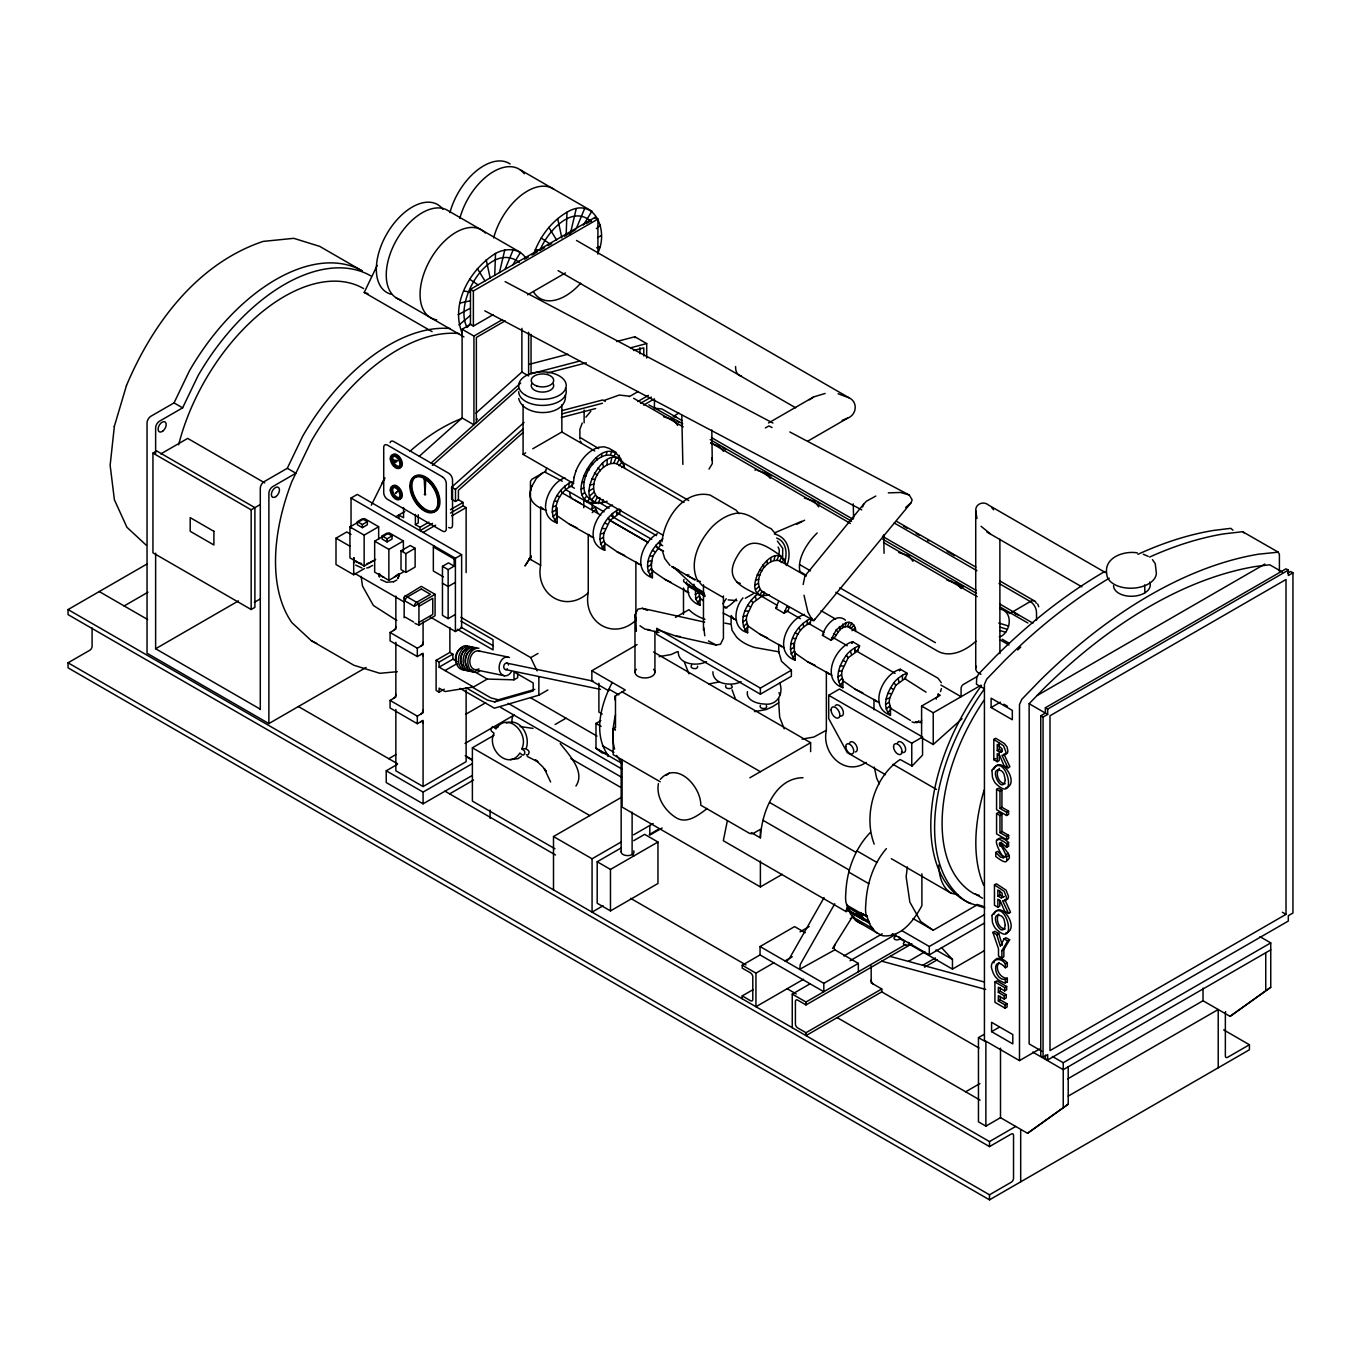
<?xml version="1.0" encoding="UTF-8"?>
<svg xmlns="http://www.w3.org/2000/svg" width="1361" height="1361" viewBox="0 0 1361 1361"><rect width="100%" height="100%" fill="white"/><g stroke="black" fill="none" stroke-linecap="round" stroke-linejoin="round"><path stroke-width="1.5" d="M677.693 425.466L673.576 419.868L663.487 416.704M818.659 506.853L814.524 501.256L804.453 498.075M912.959 561.293L908.842 555.696L898.77 552.532M673.508 416.381L678.816 413.012M494.741 275.279L495.523 253.452C505.254 247.974 519.358 247.651 525.822 258.182M566.142 235.555L566.976 212.197C595.216 195.44 608.843 231.608 597.734 253.163M803.16 584.532L804.929 576.026L863.708 504.148L866.396 501.239L875.803 496.05M711.82 430.008L712.296 463.625L709.013 469.103M751.306 832.609L760.391 837.849C761.565 813.504 774.307 777.948 803.007 777.726M114.375 426.231L110.139 465.275L114.392 499.793L126.93 527.285L146.342 545.285M530.688 490.147C527.132 500.61 537.323 507.789 546.084 510.256M557.142 507.721L557.142 522.981C545.046 510.188 557.976 487.833 571.909 481.777M554.471 520.514L557.568 516.67C552.294 504.948 561.089 490.079 572.437 485.69M573.321 483.784L574.087 477.15M596.407 503.179C557.5 503.978 602.634 425.823 621.399 459.899M591.474 503.672L592.715 500.491C569.374 490.64 597.02 442.767 617.213 458.062L619.357 455.391M583.784 500.031L583.784 507.755M607.125 501.239C563.165 514.679 611.106 426.708 624.869 468.507M662.756 535.026L597.445 497.309C586.438 485.707 601.273 460.001 616.822 463.744L683.971 502.498M604.794 550.269C592.733 537.459 605.628 515.121 619.578 509.065M603.416 537.544L603.91 533.121L600.456 534.039M652.395 570.429L652.395 577.745C641.065 566.278 651.8 546.714 662.858 538.854M651.034 565.036L652.855 556.173L660.885 544.417L659.949 540.963M649.758 575.295L652.753 571.552L651.477 568.745L651.528 560.613L648.074 561.549M688.683 584.992C685.74 594.111 691.507 602.362 700.013 605.237L700.013 597.921M700.047 605.271L695.692 599.078L695.505 590.827M698.652 592.545L695.131 594.383M747.665 632.763C736.284 621.314 747.036 601.715 758.094 593.838M746.27 620.038L746.781 615.597L743.327 616.533M769.458 594.859C732.745 603.042 775.141 529.616 786.42 565.513M789.805 431.964L909.301 495.047L912.159 499.878L911.07 502.736L813.827 620.65L761.973 591.406C751.918 580.807 765.477 557.347 779.666 560.749L806.205 576.077L804.929 576.026M778.917 554.982L779.343 549.98L778.135 547.037M782.609 559.048L782.728 548.364L777.386 541.066M784.77 562.076C787.424 553.434 786.437 541.525 776.621 538.02M787.083 565.019C791.643 552.77 788.58 537.442 774.341 533.954M795.249 652.906L795.249 660.221C783.017 646.917 796.695 623.848 811.513 618.421L811.258 619.697M793.905 647.53C794.484 637.271 800.659 626.604 810.595 622.947M792.629 657.771L795.624 654.046L794.348 651.221L794.399 643.107L790.945 644.025M842.884 680.415L842.884 687.713C833.153 679.105 839.873 663.828 846.389 655.219C848.464 651.085 865.086 640.044 856.886 651M841.523 675.022L842.017 670.599L838.563 671.517M890.502 707.907L890.502 715.205C880.771 706.597 887.508 691.32 894.024 682.712C896.082 678.578 912.704 667.536 904.521 678.493L926.058 692.154M889.141 702.514L889.635 698.091L886.181 699.01M413.744 622.079L405.085 617.077L404.132 617.639L404.234 596.85L421.229 586.336L435.078 594.332L435.078 615.75L418.933 625.073L414.986 623.406M907.379 866.855L906.137 876.722L909.846 902.105L920.699 921.465L933.238 930.226L977.249 904.81M999.28 636.863L1001.509 636.148C1011.002 630.364 1013.23 611.463 999.689 608.928M658.401 783.613C655.951 797.019 664.627 810.339 675.583 817.4C686.625 824.817 698.584 814.95 707.244 808.502M634.975 672.215L634.975 615.036L637.901 609.116L642.375 608.333L704.641 622.113M704.794 635.774L703.807 627.727M462.196 333.292C450.083 303.724 470.123 269.172 495.523 253.452M678.271 651.766C677.897 664.627 697.478 666.516 706.461 661.684M712.909 671.756C712.518 684.634 732.116 686.505 741.099 681.691M747.393 691.66C745.845 700.456 757.379 703.79 764.236 704.028C776.553 705.883 784.021 694.518 779.785 683.001M799.843 571.161C797.291 558.929 806.546 543.243 817.161 532.968M531.3 559.898L530.348 558.197L531.3 555.986L524.989 565.972L531.147 556.547M662.041 541.678C664.253 518.66 683.971 489.058 710.119 495.081L736.216 510.273L738.989 513.675M975.735 668.064L975.735 510.698C975.344 503.655 983.697 500.78 988.63 505.118L1105.71 572.726M727.318 820.955L723.32 840.724L846.117 911.615L849.06 909.914L850.37 913.741L855.61 920.563L862.432 924.187M846.117 911.615L847.052 906.97L860.867 914.949L861.224 913.129L867.365 916.668M521.807 748.822C529.582 733.29 507.534 710.986 495.948 728.935L493.771 727.233A2.178 1.684 88.6 0 0 491.746 727.523A4.525 3.488 88.6 0 0 491.236 728.492A2.178 1.684 88.6 0 0 491.814 731.486L493.992 733.188C486.217 748.72 508.265 771.024 519.851 753.058L522.029 754.777A2.178 1.684 88.6 0 0 524.325 754.045A4.525 3.488 88.6 0 0 524.734 752.99A2.178 1.684 88.6 0 0 523.985 750.523L521.807 748.822L526.061 748.72L528.221 750.421A2.178 1.684 88.6 0 1 528.987 752.888A4.525 3.488 88.6 0 1 528.578 753.943A2.178 1.684 88.6 0 1 526.265 754.674M526.061 748.72C530.875 736.692 520.753 717.434 506.36 723.133M606.325 454.693L606.955 451.563M602.498 503.213L603.212 499.64M610.681 463.182L611.769 457.84M774.069 560.239L774.902 556.139M845.487 620.191C835.994 611.94 824.63 626.434 822.452 635.349L830.856 640.197C837.287 637.68 837.576 628.204 845.215 626.758L846.066 622.623C851.629 620.752 856.154 626.247 855.644 631.521M852.786 641.797L851.867 643.141L852.786 641.797L859.795 645.863M858.876 647.207L859.148 645.914M900.404 669.306L899.485 670.65L900.404 669.306L907.43 673.355M906.511 674.699L906.766 673.423M398.195 577.166L397.871 578.527L398.637 576.86A2.178 1.769 -12.8 0 0 399.266 575.55M499.453 272.557L504.761 249.982M570.174 234.415L576.213 208.726M993.938 769.169C1000.726 753.331 1020.631 784.293 1005.745 787.798M993.938 914.337C1000.726 898.498 1020.631 929.461 1005.745 932.965M1004.945 856.835L1001.203 855.201L997.715 851.305L995.759 852.445L995.759 856.477C1014.506 871.278 1005.201 851.442 999.518 843.327L1001.475 842.187C1001.22 848.005 1015.187 856.29 1006.562 860.747M993.938 962.89L994.432 961.104M126.42 385.707L126.471 385.537C152.534 323.646 197.243 263.541 263.115 241.407L293.755 238.328L319.716 246.375L362.298 270.975A172.83 99.778 -60 0 0 189.468 370.753L174.038 402.89L150.901 416.245A5.461 3.147 -60 0 0 147.039 422.931L147.039 653.229L268.883 723.576L366.058 667.468M531.845 486.268L536.319 478.443L542.716 472.743M575.958 470.872C580.126 460.784 587.476 451.069 598.142 447.446M940.519 691.643L941.421 688.632M114.273 426.554L126.471 385.537M530.586 490.47L531.896 486.081M574.002 477.49L576.009 470.685M592.835 502.787L591.763 509.014L595.029 507.126L597.87 513.386M603.859 533.342L610.068 520.293L620.106 512.961M746.73 615.818L752.939 602.77L762.977 595.455M784.106 613.216L786.828 606.7L789.142 608.044L787.594 611.293L784.106 613.216L775.685 608.35L778.407 601.851M830.856 640.197L836.266 629.786L846.066 622.623M841.966 670.803L848.175 657.754L858.213 650.439M889.601 698.312L895.81 685.264L905.848 677.931M615.478 714.933C613.028 726.059 611.463 737.968 614.611 749.111M533.852 253.792C539.756 236.763 551.341 221.384 566.976 212.197M371.332 505.169L384.908 477.813M997.783 840.06C999.859 835.144 1006.255 840.281 1008.569 842.51L1008.569 846.27L1006.613 847.41L1002.479 843.667L999.518 843.327M862.619 507.024L863.708 504.148M610.647 454.268L611.889 451.086M598.159 503.638L600.286 498.194L597.445 497.309L594.451 502.498M613.981 462.859L616.108 457.415M762.943 596.39L764.559 592.205L761.973 591.406L759.676 595.386C739.601 586.523 724.052 578.476 737.016 556.547C749.52 534.363 764.253 543.805 781.98 556.768L779.666 560.749L781.656 562.586L784.48 559.082M777.08 559.949L778.713 555.747M845.215 626.758L847.546 626.536L849.179 622.317M582.27 423.05L579.871 429.31L579.871 438.957M505.033 269.342L513.25 249.641M576.145 228.903L584.703 208.386M612.195 682.439C601.052 703.994 592.801 733.596 607.925 755.083L607.925 756.529M155.63 453.366L155.63 427.881A5.461 3.147 -60 0 1 159.475 421.212L182.612 407.858L198.06 375.704A172.83 99.778 -60 0 1 370.873 275.926M432.083 331.642L364.204 292.462L377.201 265.378M260.291 709.574L260.291 488.31A5.461 3.147 -60 0 1 264.153 481.641L287.29 468.286L302.72 436.132A172.83 99.778 -60 0 1 450.253 328.545M545.404 470.906L546.748 468.099M618.779 513.539L620.769 509.729M809.268 623.508L812.177 618.353M1003.857 949.502L1003.857 956.817L1001.9 957.94L1001.9 950.641L1003.857 949.502L1009.624 939.805L1006 937.729L1004.044 938.852L1000.386 946.337L996.796 934.667L992.901 932.421L994.857 931.281L998.753 933.544L1002.359 945.215M686.676 581.947L686.42 582.44A2.178 1.769 -47.2 0 0 686.999 584.635L704.879 594.944M835.144 944.313L833.97 947.664L834.837 949.825L858.349 963.401L858.349 971.788M824.068 897.597L789.55 958.28L787.27 960.696L784.974 960.917L792.255 956.732M834.752 903.772L800.251 964.456L799.775 969.287L834.837 949.825M381.897 483.376L384.636 478.851M587.254 502.362L588.99 499.351M614.372 455.408L616.108 452.379L609.116 448.347L604.25 446.799L598.721 447.259M616.822 463.744L619.816 458.555M851.867 623.151L849.553 627.149L851.084 628.578L853.908 625.056M1001.9 950.641L1007.667 940.944L1009.624 939.805M512.893 264.8L520.446 252.431L448.569 210.938A50.765 29.313 -60 0 0 395.388 242.071A50.765 29.313 -60 0 0 400.968 299.93M583.41 225.092L591.899 211.176L520.038 169.683M660.323 779.394C676.876 760.119 701.102 786.607 700.796 805.219L749.145 833.136A3.266 1.888 0 0 0 753.773 833.136L760.391 829.325L760.391 837.849M832.524 948.498L853.007 915.766M725.855 685.536C723.797 690.061 735.689 689.142 731.248 685.281M760.323 705.44C758.383 709.387 768.812 709.659 766.311 705.61M813.827 620.65L814.797 619.17M573.151 482.236L571.059 486.285L574.427 488.225M722.827 603.74L726.264 598.687M742.97 597.87C734.038 608.129 731.742 628.255 747.631 632.729L747.631 625.414M398.943 573.559L394.163 577.166M584.005 499.368L586.149 496.697M591.593 499.844L595.267 495.302M619 465.751L622.675 461.209M602.123 547.803L605.135 544.06L603.91 541.032L600.456 544.094M697.376 602.787L700.388 599.044L698.703 592.324M575.924 786.029C585.689 771.925 568.813 754.538 560.222 743.599M757.175 593.056L759.982 589.551M744.994 630.279L748.006 626.553L746.321 619.816M840.247 685.281L843.242 681.538L841.574 674.801L837.985 676.876M887.865 712.773L890.877 709.03L889.192 702.31L885.62 704.369M998.719 914.065C995.299 919.083 998.651 928.814 1005.235 928.917M585.876 417.181L590.793 411.277M470.464 323.544L467.163 327.423C452.805 302.023 489.467 239.774 519.221 262.299L519.221 261.159M870.377 832.439C854.691 848.618 846.627 871.006 845.81 893.309A40.762 23.528 -60 0 0 845.93 902.394L850.064 912.312L846.644 909.012M886.368 848.635C872.979 864.065 866.651 884.65 865.766 904.827A40.762 23.528 -60 0 0 865.885 913.912L870.325 925.259L875.565 932.081L882.387 935.705C901.067 938.035 914.065 920.206 921.89 905.66L921.89 873.83M885.535 774.715L847.257 752.616L828.696 718.574L828.696 695.267L839.482 689.04L922.554 736.999L922.554 755.1L912.074 766.022L900.131 759.523C874.136 776.893 863.18 815.273 874.204 844.126M1002.104 897.631L1002.189 893.19L997.851 889.958L997.851 896.116L1001.135 897.784L1004.061 896.508L1001.135 897.784M911.07 502.736L905.626 507.5M736.318 599.01C733.97 602.055 726.145 609.218 724.375 607.193M1041.76 1051.202L1029.137 1043.904L1029.137 703.705L1043.445 688.921A446.952 258.046 -60 0 1 1255.454 566.516L1269.762 564.781L1282.402 572.079M937.95 693.957L940.264 695.284L921.601 706.053L921.601 737.798L933.238 744.518L962.04 718.727M998.974 962.601C994.466 968.283 1000.131 978.406 1007.327 978.253L1007.327 981.876L1004.333 982.914L998.532 980.022L995.418 976.841A10.956 6.329 60 0 1 992.407 970.682C987.848 960.9 999.637 954.997 1005.354 963.911L1005.354 967.739L1007.327 966.616L1007.327 962.771C1004.367 959.981 998.957 955.915 995.248 959.709M608.809 690.844L591.865 681.061L591.865 670.718L625.294 690.01L614.968 696.169L614.968 699.945M975.973 641.15C966.072 650.456 949.876 658.588 936.861 650.677L835.807 592.324M419.375 456.173L462.111 417.98L462.111 329.243L470.464 324.428L473.373 326.096L493.226 314.629M475.942 413.115L521.892 372.046L521.892 328.375M476.367 419.732L477.286 418.916M431.199 462.995L520.685 383.019M432.39 465.428L518.507 388.463M450.491 513.046L463.046 505.799L463.046 502.43L458.419 499.759L455.493 501.443L451.631 499.215L451.631 487.187L524.036 422.488M455.493 501.443L455.493 489.416L523.168 428.936M523.151 432.441L458.419 490.3L458.419 499.759M552.787 516.806L556.241 513.743M581.964 494.86L584.362 492.733M589.806 495.88L593.889 492.274M621.739 467.572L624.461 465.156M592.205 512.621L595.369 509.831M648.074 571.586L651.528 568.524L652.855 571.45M695.692 599.078L699.146 596.016L700.473 598.942M755.593 589.585L758.74 586.795M743.327 626.57L746.781 623.508L748.091 626.434M790.945 654.063L794.399 651L795.709 653.926M852.054 630.704L855.201 627.897M838.563 681.555L842.017 678.493L843.344 681.419M886.181 709.064L889.635 706.002L890.962 708.911M458.98 324.99L470.464 315.395M596.39 228.665L600.49 225.228M699.452 591.337A21.47 17.387 -47.2 0 0 701.255 593.787L704.028 595.233M666.312 775.447L669.238 773.048M691.728 665.138C688.224 668.54 698.465 670.463 697.598 666.21M373.203 560.732L369.443 562.91A10.276 5.92 0 0 1 366.977 563.488M372.642 565.376L368.899 567.469M983.935 1034.445L978.457 1037.626L978.457 1121.838L985.874 1126.125L1000.505 1117.67L1027.538 1133.288L1068.215 1104.196L1068.215 1066.786M1068.215 1104.196L1027.538 1133.288M1067.687 1078.882L1203.022 1000.743L1230.072 1016.361L1270.749 987.269L1270.749 942.901L1259.963 936.674M1270.749 987.269L1230.072 1016.361M657.295 533.733C642.545 541.78 631.317 570.769 652.395 577.745M775.685 608.35L777.131 607.295M822.452 635.349L823.881 634.294M937.338 696.968L938.444 694.348M395.456 492.818L399.471 490.164M809.455 399.811L813.657 396.919L825.14 393.448M808.026 440.998L847.529 418.201C856.681 414.884 858.247 402.073 849.026 397.769L576.52 240.455M995.759 852.445L1000.556 857.209L1003.584 857.549C998.447 850.608 988.852 830.346 1006.613 843.633L1006.613 847.41M521.331 756.359L517.929 758.672L510.29 759.591M796.712 524.325L804.623 520.208M588.241 534.38L588.241 592.784C565.7 613.692 535.111 594.502 540.623 565.274L540.623 506.887M635.876 561.872L635.876 620.276C613.318 641.184 582.729 622.011 588.241 592.784M778.73 698.584L778.73 702.752L772.487 706.716L766.26 709.54L754.436 711.616M826.365 671.858L826.365 730.245L813.878 737.05L802.054 739.108M999.45 768.438C994.619 772.759 998.549 783.766 1005.235 783.749M1011.308 612.637L1030.294 601.528A8.727 5.036 -60 0 1 1036.282 603.297M152.942 453.111L156.685 450.95L254.898 507.653L254.898 607.346L251.156 609.507L152.942 552.804L152.942 453.111L251.156 509.814L259.747 504.846M160.785 453.928L187.682 438.395L264.749 482.9M470.464 324.428L470.464 289.298L595.029 217.386L597.921 219.07L597.921 254.184M524.631 259.185L528.238 257.093M531.845 255L537.272 251.887M540.878 249.795L544.485 247.719M548.092 245.626L551.698 243.551M564.339 236.253L575.159 229.992M585.996 223.748L591.406 220.618M470.464 289.298L473.373 290.982L597.921 219.07M527.541 294.827L565.444 272.949M462.111 329.243L473.934 336.065L502.481 319.58M505.186 320.822L476.367 337.477L476.367 422.642M1223.658 1029.869L1249.415 1044.738L1249.415 1049.773L989.498 1199.841L68.05 667.843L68.05 662.807L989.498 1194.805L1011.223 1182.25A3.266 1.888 -60 0 0 1013.537 1178.252L1013.537 1135.397A3.266 1.888 -60 0 0 1011.223 1134.053L989.498 1146.591L68.05 614.611L68.05 609.575L146.801 564.117M124.157 605.951L147.924 592.222M391.883 460.256L396.834 460.63L395.541 462.23L391.883 460.256L396.834 460.63M392.036 461.158L396.834 461.481M351.036 528.357L351.036 498.041L357.28 494.434L461.634 554.693L461.634 627.931L455.408 631.521L429.77 616.72M68.05 662.807L89.775 650.269A3.266 1.888 -60 0 0 92.089 646.254L92.089 627.88M634.958 337.749L634.958 336.745L616.618 341.526M399.879 490.828L398.178 490.93M395.83 493.482L396.749 492.053M424.258 479.463L425.006 479.038L425.023 494.792L425.755 479.463L424.258 479.463L425.023 494.792M357.416 521.671L362.383 518.813L367.334 521.671L367.334 524.802L362.383 527.66L357.416 524.802L357.416 521.671L362.383 524.546L367.334 521.671M375.653 559.422L364.153 566.057L349.947 557.857L349.947 526.928L364.476 518.541L378.664 526.741L378.664 539.109M364.476 568.524L353.69 574.75L335.997 564.526L335.997 538.19L346.766 531.964L351.036 534.431M155.63 553.178L155.63 648.738L238.447 600.916M424.258 494.366L425.755 494.366M349.947 526.928L364.153 535.128L378.664 526.741M395.847 516.704L404.812 511.515M254.388 602.311L259.798 599.18M382.118 535.945L387.085 533.07L392.053 535.945L392.053 539.058L387.085 541.933L382.118 539.058L382.118 535.945L387.085 538.803L392.053 535.945M573.644 483.58L523.083 454.387L525.669 452.873M532.763 448.79L561.855 431.998L594.74 450.984M403.383 571.943L388.855 580.33L374.666 572.13L374.666 541.185L389.178 532.814L403.383 540.997L403.383 551.324M629.292 396.646L638.156 391.526M415.377 514.373L415.377 524.597L418.286 522.913L418.286 514.764M415.377 524.597L420.005 527.268L428.97 522.097M450.491 509.677L463.046 502.43M637.782 401.546L648.414 395.405M432.56 523.407L420.005 530.654L420.005 527.268M640.572 403.298L651.324 397.089M374.666 541.185L388.855 549.385L403.383 540.997M423.084 532.423L435.639 525.176M451.784 515.87L466.125 507.585L466.125 572.573M643.651 405.085L654.42 398.875L654.42 409.457M401.019 550.831L410.273 545.489L415.122 548.279L415.122 567.061L405.867 572.42L401.019 569.613L401.019 550.831L405.867 553.638L415.122 548.279M545.965 471.144L531.981 479.225L530.45 481.369L530.348 558.197M443.448 576.843L433.342 571.025L433.342 546.986L434.584 546.271M396.868 580.007L393.601 581.742M433.342 546.986L454.166 558.997L461.634 554.693M455.408 614.44L448.143 618.643L442.461 615.359L442.461 566.329L448.484 562.859L454.166 566.142L454.166 558.997M581.283 489.16L583.75 487.731M442.461 566.329L448.143 569.613L455.408 565.427M552.209 512.11L555.781 510.052M589.194 490.879L593.43 488.446M455.408 582.338L448.143 586.523L442.461 583.24M414.986 605.934L435.078 594.332M418.933 606.325L432.764 598.33L432.764 614.423L418.933 622.402M395.847 709.438L395.847 770.802L423.084 786.539L423.084 720.377L417.317 723.712L390.08 707.975L390.08 700.422L417.317 716.141L423.084 712.824L423.084 653.246L417.317 656.563L390.08 640.844L390.08 632.474L395.847 629.156L395.847 596.033M768.523 422.965L813.657 396.919M765.392 427.949L768.846 425.942L772.044 427.524M599.878 539.398L603.433 537.34L603.859 541.236M390.08 632.474L417.317 648.21L423.084 644.893L423.084 621.909M444.264 689.193L439.11 692.188L436.115 690.452L436.115 660.357L449.879 652.412L452.873 654.131L452.873 659.2L439.11 667.162L439.11 662.075L452.873 654.131M390.08 700.422L395.847 697.087L395.847 642.273M445.013 670.565L457.058 663.624M647.496 566.891L651.051 564.849M439.11 692.188L439.11 688.122L445.013 691.541L473.492 687.016L487.255 679.071L513.982 679.82L517.673 677.693L517.673 673.729M460.903 617.299L530.756 657.618L537.986 653.45M388.753 758.706L396.068 754.487M465.564 714.355L485.69 702.735M465.904 687.696L487.255 700.03L494.604 701.936L498.279 699.809L534.856 689.381M472.114 775.532L423.084 803.824L386.235 782.558L386.235 770.802L397.123 764.525M460.086 688.394L494.366 708.196L538.854 695.182L547.922 689.942M675.481 617.418L688.955 609.643A45.713 26.386 0 0 0 704.964 619.34M465.02 743.429L514.237 715.018M591.865 670.718L637.101 644.604M554.948 848.771L472.386 801.102L472.386 747.784L494.145 735.212M755.049 585.179L758.315 583.308M423.084 786.539L466.125 761.684L466.125 689.993M386.235 770.802L423.084 792.085L472.097 763.776M555.101 724.494L566.057 718.166M742.749 621.875L746.304 619.833M449.64 793.871L473.526 780.074M605.713 753.586L601.783 752.769L595.982 748.176L595.982 723.44L600.813 720.649M660.221 781.792L613.165 754.64L613.165 728.628L615.478 727.301L615.478 695.675M790.367 649.384L793.922 647.326M791.387 670.207L791.387 676.281L760.374 694.178L656.717 634.328L656.717 628.255L760.374 688.105L791.387 670.207L781.52 661.31L778.747 651.8L754.436 647.445A45.713 26.386 0 0 1 736.573 637.135L732.065 630.313L731.112 624.308L724.869 623.1M553.502 889.856L553.502 836.539L621.314 797.393M553.502 836.539L592.069 858.791L620.939 842.136M633.563 834.837L653.161 823.524M633.716 840.673L644.672 834.344L657.958 842.017L657.958 883.493L610.477 910.9L597.19 903.228L597.19 861.751L620.939 848.056M649.214 834.599L658.265 829.376M662.161 827.981L649.809 835.11L649.809 825.464M749.826 777.794L810.629 742.698L810.629 751.629M597.19 861.751L610.477 869.424L657.958 842.017M977.47 676.315L963.401 684.447A3.266 1.888 -60 0 0 961.087 688.445L961.087 696.696L940.893 685.042M921.601 706.053L933.238 712.773L980.992 685.212M603.076 905.763L592.069 912.108L592.069 858.791M828.696 695.267L911.768 743.225L922.554 736.999M991.114 707.516L1012.329 719.748L1012.329 710.408L991.114 698.176L991.114 707.516L1000.369 702.174M1037.065 695.573L1264.845 564.066M1047.681 1059.964L1047.681 1054.622L1043.053 1057.293L1040.757 1055.966L1040.757 715.767L1045.367 713.096L1045.367 707.754L1286.009 568.813L1288.323 570.157L1288.323 575.499L1292.95 572.828L1292.95 913.027L1288.323 915.698L1288.323 921.04L1047.681 1059.964L1045.367 1058.637L1045.367 1055.064M997.239 761.684L993.819 759.727L993.819 739.397L995.776 738.257L1004.435 743.599L1007.004 746.883L1007.855 750.728A6.703 3.862 60 0 1 1005.592 754.198L1003.925 754.062L1009.913 766.753L1007.957 767.876L1004.01 765.597L999.774 755.644L997.239 753.671L997.239 761.684L999.195 760.561L999.195 752.531M1045.367 707.754L1047.681 709.081L1288.323 570.157M1287.557 573.27L1290.636 571.484L1292.95 572.828M1040.757 715.767L1043.053 717.094L1047.681 714.423L1047.681 709.081M622.096 759.472L622.096 807.09L760.391 886.93L782.303 874.289M997.239 750.591L999.195 749.452L1002.479 751.119L1000.505 752.242L997.239 750.591L997.239 744.433L1002.121 748.89L1002.104 751.425L1000.505 752.242M993.819 759.727L995.776 758.587M996.575 789.38L998.532 788.24L1001.934 790.214L1001.934 807.277L1008.603 811.122L1008.603 814.388L1006.647 815.511L996.575 809.693L996.575 789.38L999.978 791.336L1001.934 790.214M760.05 946.541L823.813 983.34L823.813 991.727L760.05 954.929L760.05 946.541L794.586 926.603L805.27 932.761M999.978 791.336L999.978 808.417L1001.934 807.277M996.575 813.572L998.532 812.432L1001.934 814.405L1001.934 831.469L1008.603 835.314L1008.603 838.58L1006.647 839.703L996.575 833.902L996.575 813.572L999.978 815.545L1001.934 814.405M999.978 808.417L1006.647 812.262L1008.603 811.122M742.221 998.804L742.221 995.895L750.489 1000.675A3.266 1.888 60 0 0 752.803 999.331L752.803 976.892A3.266 1.888 60 0 0 750.489 972.894L742.221 968.113L742.221 965.221L760.05 954.929M800.064 931.826L809.2 926.552M742.221 965.221L755.95 973.149L773.78 962.839M850.302 918.658L853.959 916.565M867.144 916.021L860.254 912.908L863.554 919.883L849.74 911.904M999.978 815.545L999.978 832.609L1001.934 831.469M848.141 910.458L861.938 918.42L862.874 917.892M999.978 832.609L1006.647 836.454L1008.603 835.314M999.297 844.177L1001.254 843.037M999.45 845.096L1001.407 843.956M999.91 846.117L1001.866 844.977M742.221 995.895L753.211 989.566M1006.613 843.633L1008.569 842.51M1006.357 854.419L1008.314 853.296M1002.989 857.957L1005.541 856.409M1007.106 856.426L1009.062 855.303M803.602 979.222L755.95 1006.732L755.95 973.149M843.837 955.983L882.251 933.816M792.255 1027.691L792.255 994.108L810.084 983.799M850.098 960.713L895.742 934.361M823.813 983.34L858.349 963.401M999.808 900.063L999.808 906.086L997.851 907.209L994.449 905.252L994.449 884.922L996.405 883.799L1006.102 890.162L1008.484 896.27A6.703 3.862 60 0 1 1006.221 899.723L1004.554 899.604M792.255 994.108L805.984 1002.019L905.814 944.381M979.035 1048.021L881.758 991.863L881.758 988.954L805.984 1032.71L797.716 1027.929A3.266 1.888 60 0 1 795.402 1023.931L795.402 1001.492A3.266 1.888 60 0 1 797.716 1000.148L805.984 1004.928L911.836 943.819M997.851 896.116L999.808 894.977L1003.091 896.644M901.714 930.567L929.291 946.49L984.496 914.626M908.519 961.291L924.851 951.866M892.731 933.799L929.291 954.895L984.496 923.03M997.851 907.209L997.851 899.196L1000.386 901.169L1004.639 911.138L1008.586 913.401L1010.542 912.278L1005.167 900.387M922.724 965.306L935.432 957.974M881.758 991.863L805.984 1035.619L805.984 1032.71M924.544 967.161L937.253 959.828M996.796 934.667L998.753 933.544M908.502 943.717L952.462 969.1L984.36 950.676M1005.354 963.911L1007.327 962.771M994.925 981.979L996.881 980.839L1006.664 986.504L1006.664 989.77L1004.707 990.893L998.328 987.218L998.328 992.39L1004.265 995.81L1006.221 994.687L1006.221 997.936L1004.265 999.076L998.328 995.657L998.328 1001.015L1005.098 1004.928L1007.072 1003.789L1007.072 1007.055L1005.098 1008.178L994.925 1002.291L994.925 981.979L1004.707 987.627L1006.664 986.504M1005.354 967.739C992.033 952.836 992.815 980.737 1005.354 979.376L1007.327 978.253M998.328 992.39L1000.284 991.267L1006.221 994.687M998.328 1001.015L1000.284 999.876L1007.072 1003.789M991.591 1031.655L1012.805 1043.904L1012.805 1034.564L991.591 1022.315L991.591 1031.655L999.314 1027.198M965.664 1091.777L979.92 1083.543M1109.249 578.204A460.579 265.922 -60 0 0 1005.15 660.051L986.742 679.071L984.428 684.328L984.428 1040.365L1019.491 1060.61L1039.6 1049.008M1286.009 914.354L1049.994 1050.624L1049.994 715.767L1286.009 579.497L1286.009 914.354L1282.402 912.278M1052.427 1056.493L1063.23 1062.72L1270.749 942.901M1270.749 949.859L1063.23 1069.678L1032.761 1052.087M68.05 609.575L989.498 1141.573L1015.68 1126.449M1068.249 1096.098L1218.214 1009.522L1218.214 1067.79M1249.415 1044.738L1227.673 1057.293A3.266 1.888 -60 0 1 1225.359 1055.949L1225.359 1013.094A3.266 1.888 -60 0 1 1225.666 1011.58M776.008 534.465L771.194 528.697C759.557 524.036 749.809 511.804 736.25 513.267C726.876 514.832 718.863 520.225 712.177 526.758C699.826 540.13 689.364 560.375 696.679 578.697M745.301 598.279L753.16 593.821M597.581 237.512L601.324 235.538M458.147 314.697L470.464 308.181M604.318 400.372L619.289 395.047L629.241 396.187M677.234 651.732L671.024 654.556L659.183 656.631M866.174 762.415C844.364 777.063 821.227 752.939 826.365 730.245M564.9 477.728C547.768 483.801 535.553 515.87 556.989 522.913M612.569 505.016C595.846 511.141 582.695 542.767 604.76 550.252L604.76 542.937M775.464 532.474L801.646 521.331M804.504 614.372C786.913 619.68 772.657 652.412 795.249 660.221M852.122 641.865C834.531 647.173 820.292 679.905 842.884 687.713M899.757 669.357C882.166 674.665 867.91 707.397 890.502 715.205M842.17 420.362L847.529 418.201M494.604 701.936L533.206 690.929L533.206 682.984L513.982 671.892L513.982 679.82M718.642 682.048L708.724 683.988M581.964 482.662L584.362 482.015M589.806 485.162L593.889 484.074M552.787 506.768L556.241 505.85M755.593 580.16L758.74 579.31M529.361 364.289L567.911 354.234M579.735 361.056L531.045 373.765L531.045 334.279M630.466 347.821L646.696 343.584L646.696 358.028M547.428 372.982L586.387 362.826M633.528 350.526L643.787 347.855L643.787 356.004M561.889 410.614L602.719 399.964L605.305 401.444M561.668 413.914L602.498 403.247M561.293 417.504L595.591 408.555M366.687 567.996L369.12 567.418M393.839 581.674L386.643 582.27L380.689 579.65M596.577 247.787L599.708 247.124M459.763 303.095L470.464 300.798M688.836 574.971L685.978 574.699L695.386 579.769M678.782 570.174L674.478 568.064L695.777 587.731M654.811 408.181L661.973 408.981L681.997 420.549M397.327 671.671L379.855 673.304L353.894 665.257L311.312 640.657L291.883 622.64A172.83 99.778 -60 0 1 291.883 481.539L311.312 441.1A172.83 99.778 -60 0 1 458.827 333.496M917.28 722.198L915.681 722.351A3.266 2.467 84.3 0 0 918.879 720.701M888.308 492.852L900.574 492.478L909.301 495.047M639.959 625.771L644.961 629.139L649.946 629.82M657.482 631.096L656.717 629.377L676.417 636.233L716.022 645.012L720.496 644.229L723.423 638.309L723.423 595.965M736.879 600.626L728.135 599.878M726.825 608.027L724.664 607.567M1137.337 552.889C1124.22 550.49 1103.686 557.449 1106.765 573.917A24.804 14.801 -1.7 0 0 1131.569 588.224A24.804 14.801 -1.7 0 0 1156.357 572.947L1155.234 563.658L1152.461 559.626M754.879 470.021L756.001 470.106M676.417 636.233L680.228 636.523M921.601 722.674L915.358 721.823M673.508 416.126L676.485 417.368A8.727 5.002 59.7 0 0 673.406 416.534M520.055 726.553L533.002 728.39M584.005 475.806L586.149 475.993M591.593 479.14L595.267 479.463M554.471 501.12L557.568 501.392M602.123 528.391L605.22 528.68M649.758 555.9L652.855 556.173M757.175 574.852L759.982 575.108M784.77 610.987L787.611 611.242M744.994 610.885L748.091 611.157M831.52 637.969L834.361 638.224M792.629 638.377L795.709 638.649M840.247 665.869L843.344 666.141M887.865 693.361L890.962 693.651M1006.289 981.774L1007.327 981.876M696.968 580.994L700.371 581.436M535.162 249.761L539.909 250.492C546.884 232.51 571.654 203.64 591.167 221.588M463.71 291.016L470.464 292.054M478.477 650.864L507.772 656.989M506.717 663.096L593.328 681.18M505.611 669.578L600.473 689.381M475.278 669.68L504.574 675.788M647.53 629.837L658.945 632.372M757.771 470.498L766.073 473.288L770.207 478.306M948.668 580.722L956.97 583.495L961.121 588.53M891.319 858.672L951.101 893.19L957.787 894.687M355.68 565.121L361.941 567.996M927.573 540.453L929.172 540.827M498.279 699.809L490.947 697.904L471.365 686.607M838.087 393.771L849.026 397.769M890.043 956.392L983.731 981.842M881.758 961.172L985.636 989.396M642.375 608.333L647.53 610.426M716.022 645.012L708.452 640.929M364.204 292.462L367.963 293.619M648.874 404.863L682.712 423.747M710.697 443.108L719.288 446.272L723.423 451.291M946.507 579.752L952.207 581.504M998.753 623.032L1008.62 626.06M999.723 627.013L1007.412 629.377M999.876 630.483L1005.728 632.287M737.016 582.304L740.282 583.308M847.546 626.536L937.95 678.186L941.302 682.678M912.006 721.908L914.728 722.759M979.24 895.334L973.881 893.667A153.521 88.635 -60 0 1 983.969 700.303M976.977 904.402L982.897 906.222M984.735 907.821L968.59 902.836A164.103 94.743 -60 0 1 984.105 689.364M527.251 756.444L537.952 761.854L535.434 759.88L542.903 766.975L546.084 771.296L544.383 768.778L550.61 781.963M557.142 515.751L569.476 524.274L593.702 537.748M604.76 543.243L617.094 551.783L641.32 565.24M652.395 570.735L664.712 579.276L688.955 592.75M723.167 613.011L736.573 620.242M747.631 625.737L759.965 634.26L784.191 647.734M795.249 653.229L807.583 661.752L831.809 675.226M842.884 680.721L855.201 689.244L879.444 702.718M1279.408 571.467L1279.408 554.522L1278.251 552.175L1242.627 531.709L1223.624 533.903A460.579 265.922 -60 0 0 1149.586 557.074M1278.251 552.175L1258.687 554.165A460.579 265.922 -60 0 0 1040.212 680.296L1021.805 699.316L1019.491 704.573L1019.491 1060.61M1143.257 554.216L1148.208 556.377M935.432 642.664L839.805 587.765M765.273 472.522L771.466 475.925M956.171 582.729L963.537 586.982M577.081 527.932L569.476 524.274M624.699 555.441L617.094 551.783M767.57 637.918L759.965 634.26M815.188 665.41L807.583 661.752M862.823 692.902L855.201 689.244M910.441 720.411L890.502 708.213M671.024 582.321L664.712 579.276M981.077 526.316L990.162 533.665M980.992 674.29L978.695 673.134A12.113 6.992 0 0 1 976.364 666.278M947.171 551.46L954.588 555.662M674.478 568.064L673.474 566.856M505.101 281.625L772.946 423.067M484.788 310.835L861.717 509.865M558.078 270.635L795.675 407.807M986.997 532.083L1081.893 586.863M634.872 336.762L646.696 343.584M896.746 521.433L975.82 567.078M999.723 580.875L1034.666 601.052M903.602 526.231L907.021 528.187M916.157 533.461L919.56 535.434M894.211 522.964L976.96 570.735M999.025 583.478L1030.294 601.528A8.727 5.002 59.7 0 1 1036.504 612.195L1036.555 620.123M711.429 437.544L853.024 519.29M882.438 536.268L976.211 590.419M1000.131 604.216L1032.897 623.134M710.255 439.637L851.612 521.263M882.83 539.279L976.449 593.328M1000.318 607.108L1027.861 623.015M633.631 398.263L683.239 426.912M710.799 442.818L850.421 523.441M883.493 542.529L977.198 596.628M1002.223 639.245L1009.13 643.243M999.774 639.67L1008.977 644.978M395.711 297.549L463.948 336.95M521.892 372.046L528.612 375.942L528.612 332.254M598.772 448.603L580.518 437.766M620.803 461.328L688.734 500.542M799.519 564.509L810.51 570.854M1029.137 703.705L1047.681 714.423M799.06 571.11L806.41 575.363M984.445 688.836L976.432 684.209L976.739 677.353L978.746 673.848L996.065 655.951A458.283 264.595 -60 0 1 1104.758 571.518M1003.908 704.215L1007.446 706.257M587.254 469.052L588.99 470.055M594.451 473.203L597.445 474.921M759.676 569.63L761.973 570.974M821.057 610.698L835.654 619.119M462.111 417.98L473.934 424.802L473.934 336.065M833.578 633.699L835.892 635.043M562.263 481.216L545.234 472.284M599.963 502.975L609.099 508.231M616.397 512.451L656.546 535.639M759.744 595.216L777.403 605.407M787.594 611.293L800.37 618.677M807.668 622.879L824.103 632.372M834.344 638.292L847.24 645.726M854.606 649.98L895.113 673.372M604.08 511.855L565.598 489.637L564.662 486.183M611.412 516.091L651.732 539.364M659.064 543.6L662.722 545.71M993.819 739.397L1003.516 745.76L1005.898 751.867A6.703 3.862 60 0 1 1003.635 755.321L1001.968 755.202L1007.957 767.876M574.291 499.759L581.028 503.655M608.809 519.698L647.155 541.831M656.274 547.105L663.573 551.324M600.779 515.173L562.399 493.005L560.613 490.47M609.932 520.446L648.312 542.614M657.448 547.888L662.943 551.052M604.794 522.845L607.329 524.291M652.429 550.337L654.947 551.8M747.665 605.322L750.2 606.785M795.283 632.814L797.818 634.277M842.918 660.306L845.436 661.769M890.536 687.798L893.071 689.261M557.142 495.557L559.66 497.02M722.368 596.986L701.936 585.196L697.121 579.412M695.471 587.442L703.824 592.375M704.266 593.668L684.345 582.168A2.178 1.769 -47.2 0 1 684.022 579.48M704.811 595.829L689.67 587.084A2.178 1.769 -47.2 0 1 689.346 584.396M451.631 487.187L455.493 489.416M463.046 505.799L466.125 507.585M892.969 764.304L936.453 789.414M528.987 558.571L540.623 565.274M653.535 651.987L810.629 742.698M351.036 498.041L455.408 558.282L455.408 631.521M174.038 402.89L182.612 407.858M287.29 468.286L295.864 473.237L272.744 486.592A5.461 3.147 -60 0 0 268.883 493.277L268.883 723.576M994.449 884.922L1004.146 891.302L1006.528 897.392A6.703 3.862 60 0 1 1004.265 900.846L1002.598 900.727L1008.586 913.401M975.429 894.16L982.54 898.26M622.096 691.864L760.391 771.704M608.996 689.159L618.813 694.842M970.92 903.551L964.779 900.625A164.103 94.743 -60 0 1 981.485 685.519M335.997 538.19L350.151 546.356M460.852 621.092L493.039 639.67L493.039 649.912L457.279 629.275M857.005 850.931L876.96 862.466M769.628 802.48L856.069 852.394M1004.044 938.852L1007.667 940.944M460.954 627.149L493.141 645.726M405.085 595.659L418.933 603.655L418.933 625.073M602.225 714.032L598.891 712.092L598.891 683.205M354.711 573.389L404.132 601.936M613.165 728.628L615.478 729.972A3.266 1.888 0 0 1 615.478 727.301M595.982 723.44L601.103 726.4M1001.9 957.94L998.498 955.966L998.498 948.753L992.901 932.421M762.943 820.258L849.366 870.155M848.89 872.197L868.845 883.714M396.817 620.514L373.373 605.475L362.519 586.098L361.09 576.349M530.824 697.887L596.969 736.08M913.027 918.556L933.238 930.226M452.873 659.2L457.296 661.769M471.246 669.816L487.255 679.071M602.464 745.675L613.93 752.293M595.982 748.176L607.925 755.083M597.037 749.009L622.096 763.487L616.635 755.474M436.115 660.357L439.11 662.075M935.977 949.944L952.462 959.454L952.462 969.1M508.163 703.348L622.181 769.186M439.11 667.162L473.492 687.016M846.44 904.929L866.396 916.446M500.797 707.516L621.824 777.386M892.033 934.207L895.691 936.317M899.349 938.427L904.844 941.608M855.967 913.912L869.016 921.448M848.549 910.203L862.364 918.182M849.791 912.04L869.696 923.421M852.922 917.059L872.877 928.593M857.005 921.295L876.96 932.829M570.991 758.655L620.531 787.253M978.457 1037.626L985.874 1041.897L985.874 1126.125M472.386 747.784L589.806 815.579M881.758 988.954L871.176 982.846L871.176 965.902M465.19 755.61L472.216 759.659M467.01 757.209L472.318 760.272M634.226 855.712L632.116 854.504L632.116 812.143M99.251 591.559L147.634 619.51M298.399 706.546L397.565 763.793M444.996 791.183L555.492 854.98M630.585 898.328L745.947 964.932M787.134 988.715L796.219 993.955M837.168 1017.603L980.073 1100.113M155.63 648.738L260.291 709.183M694.739 579.871L671.619 566.397L677.302 569.8M379.651 577.03L379.396 576.894A2.178 1.769 -12.8 0 1 378.766 575.686M541.185 237.988L550.133 244.061M469.715 279.243L478.068 284.908M700.013 598.228L703.28 600.796M1018.743 615.444L1012.992 611.65A8.727 5.002 59.7 0 1 1016.089 614.372M1007.531 611.872L1009.862 613.556M817.604 502.209L819.917 503.893M722.351 447.208L725.838 449.742M676.638 420.821L678.969 422.505M876.756 701.681L874.936 700.047M829.24 674.256L827.114 672.3M781.622 646.764L779.496 644.808M734.004 619.272L731.129 615.461M686.386 591.78L684.447 590.079M638.751 564.288L636.812 562.586M591.133 536.795L589.007 534.822M543.515 509.286L541.372 507.33M355.425 560.732L357.058 561.957A10.276 5.92 0 0 0 361.652 563.488M701.272 593.787L704.845 596.594M670.003 565.461L664.712 558.537L662.484 551.069M1243.188 531.93L1244.022 532.866M951.101 893.19C941.795 887.219 938.92 875.429 938.835 864.984M861.938 918.42L863.606 920.019L861.003 912.465M812.551 620.599L807.839 611.889L804.028 595.25M941.472 947.545L952.462 959.454M991.727 507.636L993.615 509.797M1007.667 845.164L1008.569 846.27M379.107 573.559L381.76 576.23A10.276 5.92 0 0 0 383.887 577.166M894.024 682.712L895.81 685.264M836.266 629.786L837.9 632.116M846.389 655.219L848.175 657.754M762.943 564.866L764.559 567.18M798.771 627.727L800.557 630.262M751.153 600.235L752.939 602.77M655.9 545.234L657.686 547.785M598.159 467.759L600.286 470.77M591.474 462.859L592.715 464.611M608.282 517.741L610.068 520.293M694.756 586.863L693.94 584.226M580.313 441.066L581.436 442.886M548.84 227.338L556.581 239.978M477.388 268.593L484.941 280.944M1037.609 603.91L1038.749 606.751M879.444 783.8L876.756 778.492L874.238 767.06M784.191 728.798L779.683 717.298L778.73 702.752M735.672 699.537L732.065 689.806M688.955 673.814L684.447 662.314M530.756 657.618L537.051 670.888M683.511 587.969L684.243 589.806M636.319 620.599L634.975 615.036M1232.998 530.212L1230.769 528.34L1213.451 530.45A458.283 264.595 -60 0 0 1137.949 554.318M779.002 692.596L779.785 695.046M404.574 599.912L404.132 597.768M711.667 457.857L712.501 460.681M898.073 678.441L898.992 681.895M850.438 650.949L851.374 654.386M839.38 626.485L840.23 629.65M802.82 623.44L803.756 626.894M766.736 560.851L767.587 563.981M755.202 595.948L756.121 599.401M602.498 463.199L603.586 467.282M612.331 513.471L613.267 516.925M596.407 457.67L597.037 460.052M976.943 518.49L975.735 510.698M565.427 394.894C567.418 417.232 523.492 418.354 518.694 398.45M557.653 218.543L561.872 238.005M486.2 259.798L490.147 277.95M393.176 459.508L393.346 460.409M636.353 631.334L635.876 620.276M936.062 697.717L936.249 699.163M1144.669 584.89L1144.907 592.818M883.663 534.873L884.072 553.281M853.262 503.859L853.585 518.167M681.793 415.343L682.865 464.424M1265.747 952.734L1265.747 990.162M1203.022 988.12L1203.022 1000.743M1063.23 1062.72L1063.23 1107.088M1043.053 717.094L1043.053 1057.293M1020.682 1129.8L1020.682 1181.824M1006.647 812.262L1006.647 815.511M1006.647 836.454L1006.647 839.703M1005.354 979.376L1005.354 983.016M1005.098 1004.928L1005.098 1008.178M1004.707 987.627L1004.707 990.893M1004.265 995.81L1004.265 999.076M1000.284 987.814L1000.284 991.267M1000.284 996.303L1000.284 999.876M1000.505 1048.191L1000.505 1117.67M999.893 539.228L999.893 653.603M999.808 890.877L999.808 894.977M999.195 743.293L999.195 749.452M989.498 1141.573L989.498 1146.591M989.498 1194.805L989.498 1199.841M933.238 712.773L933.238 744.518M929.291 946.49L929.291 954.895M911.768 743.225L911.768 766.243M902.411 675.26L902.411 679.394M873.983 699.35L873.983 709.779M854.793 647.768L854.793 651.902M842.714 624.053L842.714 627.829M807.175 620.276L807.175 624.41M805.984 1002.019L805.984 1004.928M778.73 644.365L778.73 652.702M770.819 557.874L770.819 561.617M760.374 688.105L760.374 694.178M760.391 861.054L760.391 886.93M731.112 616.856L731.112 623.117M703.467 584.788L703.467 630.194M683.494 589.364L683.494 614.389M654.93 631.317L654.93 672.215M639.925 347.667L639.925 353.775M621.16 762.994L621.16 851.935M616.686 510.29L616.686 514.424M610.477 869.424L610.477 910.9M607.125 459.814L607.125 464.696M601.681 453.808L601.681 456.667M595.029 217.386L595.029 218.543M584.124 410.103L584.124 422.812M569.017 483.019L569.017 487.136M561.855 404.744L561.855 431.998M538.854 676.723L538.854 695.182M523.083 404.659L523.083 454.387M490.079 810.067L490.079 818.386M473.373 290.982L473.373 326.096M449.879 627.523L449.879 652.412M448.143 569.613L448.143 618.643M423.084 792.085L423.084 803.824M417.317 648.21L417.317 656.563M417.317 716.141L417.317 723.712M405.867 553.638L405.867 572.42M403.554 507.551L403.554 517.775L398.926 515.104L398.926 518.473M395.541 461.379L395.541 462.23M388.855 549.385L388.855 580.33M387.085 538.803L387.085 541.933M364.153 535.128L364.153 566.057M362.383 524.546L362.383 527.66M354.064 557.84L354.064 561.413A2.178 1.769 -12.8 0 0 354.694 562.62M353.69 557.823L353.69 574.75M251.156 509.814L251.156 609.507M1017.705 649.929A458.283 264.595 -60 0 1 1020.733 647.104M409.831 451.41A171.826 99.217 -60 0 1 460.818 418.865M921.601 719.969A3.283 1.905 60 0 1 920.921 721.483M873.49 984.19A3.266 1.888 60 0 1 871.176 980.175M420.77 721.721A3.266 1.888 -60 0 1 423.084 723.048M395.847 694.416A3.266 1.888 -60 0 1 393.533 698.431M423.084 710.153A3.266 1.888 -60 0 1 420.77 714.151M395.847 626.485A3.266 1.888 -60 0 1 393.533 630.5M423.084 642.222A3.266 1.888 -60 0 1 420.77 646.22M420.77 654.573A3.266 1.888 -60 0 1 423.084 655.917M316.654 643.396A172.83 99.778 -60 0 1 311.312 640.657M565.427 388.123A23.766 13.729 0 0 1 545.557 405.289A23.766 13.729 0 0 1 518.694 391.679M495.982 727.42A2.178 1.684 88.6 0 1 498.024 727.131M835.212 705.696A6.227 3.59 60 0 1 842.527 709.353A6.227 3.59 60 0 1 840.162 716.005M849.451 743.361A5.682 3.283 60 0 1 855.763 744.535A5.682 3.283 60 0 1 855.337 751.987M897.256 743.412A6.022 3.488 60 0 1 902.122 742.647A6.022 3.488 60 0 1 905.626 749.945A6.022 3.488 60 0 1 901.373 751.987M908.45 942.407A2.977 1.718 0 0 1 908.45 944.84A2.977 1.718 0 0 1 904.248 944.84A2.977 1.718 0 0 1 904.248 942.407M899.06 936.997A2.977 1.718 0 0 1 899.06 939.413A2.977 1.718 0 0 1 894.857 939.413A2.977 1.718 0 0 1 894.857 936.997M436.694 319.852A50.765 29.313 -60 0 1 429.991 260.138A50.765 29.313 -60 0 1 485.316 232.986M391.032 294.214A50.765 29.313 -60 0 1 387.936 232.016A50.765 29.313 -60 0 1 442.886 209.271M449.93 212.639A50.765 29.313 -60 0 1 510.103 163.966M459.848 218.372A50.765 29.313 -60 0 1 490.028 173.817A50.765 29.313 -60 0 1 524.257 173.749M493.652 237.886A50.765 29.313 -60 0 1 553.825 189.213M580.688 283.224A50.765 29.313 -60 0 1 533.648 292.037M741.405 376.01A17.693 10.225 -60 0 1 735.603 366.534M178.631 444.792A158.233 91.357 -60 0 1 363.591 288.566M390.08 442.716A5.461 3.147 60 0 1 393.805 441.559L448.671 473.237A5.461 3.147 60 0 1 452.532 479.923L452.532 525.244A5.461 3.147 60 0 1 448.671 527.473M425.551 510.137A20.313 11.722 60 0 1 413.115 494.655M412.536 493.039A20.313 11.722 60 0 1 411.685 489.841M411.685 481.25A20.313 11.722 60 0 1 434.295 485.435A20.313 11.722 60 0 1 432.73 512.059M391.662 456.752A7.605 4.389 60 0 1 397.446 455.016A7.605 4.389 60 0 1 402.329 464.033A7.605 4.389 60 0 1 397.412 467.35M400.849 496.51A6.09 3.505 60 0 1 394.792 495.2A6.09 3.505 60 0 1 393.448 487.272A6.09 3.505 60 0 1 399.743 489.96M400.491 491.355A6.09 3.505 60 0 1 401.24 494.213M400.849 465.275A6.09 3.505 60 0 1 394.792 463.948A6.09 3.505 60 0 1 393.448 456.02A6.09 3.505 60 0 1 399.743 458.725M400.491 460.12A6.09 3.505 60 0 1 401.24 462.961M438.991 498.568A19.292 11.143 60 0 1 428.324 510.579A19.292 11.143 60 0 1 412.281 489.518A19.292 11.143 60 0 1 422.029 476.299M425.551 477.796A19.292 11.143 60 0 1 434.329 486.54M435.197 487.987A19.292 11.143 60 0 1 438.378 495.574M391.662 488.004A7.605 4.389 60 0 1 397.446 486.251A7.605 4.389 60 0 1 402.329 495.285A7.605 4.389 60 0 1 397.412 498.602M553.315 383.938A11.228 6.482 0 0 1 542.461 392.087A11.228 6.482 0 0 1 531.624 383.938M983.68 885.143A153.521 88.635 -60 0 1 984.088 790.129M653.603 669.323A9.986 5.767 0 0 1 644.961 677.965A9.986 5.767 0 0 1 636.319 669.323M511.328 671.892A9.544 6.924 -78.2 0 1 501.818 674.512A9.544 6.924 -78.2 0 1 500.27 662.297A9.544 6.924 -78.2 0 1 509.49 657.55M478.936 668.88A9.544 6.924 -78.2 0 1 469.851 660.578A9.544 6.924 -78.2 0 1 480.195 651.426M508.231 664.27A3.283 2.382 -78.2 0 1 508.487 664.985M507.449 668.846A3.283 2.382 -78.2 0 1 503.74 666.856A3.283 2.382 -78.2 0 1 507.313 663.283M479.514 671.313A12.249 8.881 -78.2 0 1 467.827 662.246A12.249 8.881 -78.2 0 1 478.936 648.21M474.853 671.756A12.249 8.881 -78.2 0 1 465.547 660.187A12.249 8.881 -78.2 0 1 476.605 647.717M467.333 666.958A9.544 6.924 -78.2 0 1 465.547 657.142A9.544 6.924 -78.2 0 1 471.91 649.963M472.454 671.245A12.249 8.881 -78.2 0 1 463.148 659.677A12.249 8.881 -78.2 0 1 474.189 647.224M470.174 670.769A12.249 8.881 -78.2 0 1 460.869 659.2A12.249 8.881 -78.2 0 1 471.927 646.747M467.81 670.275A12.249 8.881 -78.2 0 1 458.504 658.707A12.249 8.881 -78.2 0 1 469.562 646.254M1149.654 582.134A18.356 10.956 -1.7 0 1 1134.325 596.135A18.356 10.956 -1.7 0 1 1113.553 585.672M462.689 665.988A9.544 6.924 -78.2 0 1 460.903 656.172A9.544 6.924 -78.2 0 1 467.282 648.993M465.275 669.748A12.249 8.881 -78.2 0 1 455.969 658.18A12.249 8.881 -78.2 0 1 467.027 645.726M457.653 664.951A9.544 6.924 -78.2 0 1 455.884 655.117A9.544 6.924 -78.2 0 1 462.247 647.938M511.991 723.303A16.4 9.459 -60 0 1 513.216 714.61M633.75 850.863A6.431 3.709 0 0 1 632.184 854.47L630.875 855.065A6.431 3.709 0 0 1 623.746 854.861A6.431 3.709 0 0 1 621.348 850.982M572.607 498.789A13.661 7.877 -60 0 1 569.783 492.546M724.903 606.785A2.178 1.072 -86.8 0 1 724.647 607.057M1005.303 780.125C1001.985 796.474 987.269 764.304 1001.543 770.904A5.733 3.317 60 0 1 1004.027 774.137L1005.303 780.125M1005.303 925.276C1001.985 941.642 987.269 909.471 1001.543 916.072A5.733 3.317 60 0 1 1004.027 919.304L1005.303 925.276M991.965 770.309L992.407 776.927A11.739 6.771 60 0 0 995.418 783.221C1019.474 806.92 1005.609 748.89 991.965 770.309M991.965 915.477L992.407 922.095A11.739 6.771 60 0 0 995.418 928.389C1019.474 952.088 1005.609 894.058 991.965 915.477M421.229 589.007L407.398 596.986A3.266 1.888 -60 0 0 405.085 601.001L414.305 606.325A3.266 1.888 -60 0 1 416.619 602.311L430.45 594.332L421.229 589.007M442.427 476.843L387.562 445.166A5.461 3.147 60 0 0 383.717 447.395L383.717 492.716A5.461 3.147 60 0 0 387.562 499.385L442.427 531.062A5.461 3.147 60 0 0 446.289 528.834L446.289 483.512A5.461 3.147 60 0 0 442.427 476.843M213.898 531.334L190.2 517.639L190.2 531.3L213.898 544.978L213.898 531.334M845.742 746.543A5.682 3.283 60 0 0 851.765 754.045A5.682 3.283 60 0 0 851.765 746.015A5.682 3.283 60 0 0 845.742 746.543M831.061 709.949A6.227 3.59 60 0 0 837.661 718.166A6.227 3.59 60 0 0 837.661 709.37A6.227 3.59 60 0 0 831.061 709.949M893.531 746.662A6.022 3.488 60 0 0 899.927 754.623A6.022 3.488 60 0 0 899.927 746.083A6.022 3.488 60 0 0 893.531 746.662M162.708 431.182A5.733 3.317 -60 0 0 165.362 422.148A5.733 3.317 -60 0 0 158.386 427.269A5.733 3.317 -60 0 0 162.708 431.182M275.96 496.578A5.733 3.317 -60 0 0 278.614 487.527A5.733 3.317 -60 0 0 271.656 492.648A5.733 3.317 -60 0 0 275.96 496.578M390.301 459.099A7.605 4.389 60 0 0 398.722 468.524A7.605 4.389 60 0 0 397.939 457.364A7.605 4.389 60 0 0 390.301 459.099M391.373 459.61A6.09 3.505 60 0 0 398.11 467.163A6.09 3.505 60 0 0 397.48 458.232A6.09 3.505 60 0 0 391.373 459.61M409.899 486.013A20.313 11.722 60 0 0 431.437 512.808A20.313 11.722 60 0 0 431.437 484.091A20.313 11.722 60 0 0 409.899 486.013M410.614 486.421A19.292 11.143 60 0 0 431.08 511.889A19.292 11.143 60 0 0 431.08 484.601A19.292 11.143 60 0 0 410.614 486.421M390.301 490.334A7.605 4.389 60 0 0 398.722 499.776A7.605 4.389 60 0 0 397.939 488.616A7.605 4.389 60 0 0 390.301 490.334M391.373 490.845A6.09 3.505 60 0 0 398.11 498.398A6.09 3.505 60 0 0 397.48 489.467A6.09 3.505 60 0 0 391.373 490.845M525.652 395.319A23.766 13.729 0 0 0 565.427 389.161A23.766 13.729 0 0 0 536.302 372.353A23.766 13.729 0 0 0 525.652 395.319M536.846 386.031A11.228 6.482 0 0 0 553.689 380.417A11.228 6.482 0 0 0 536.846 374.802A11.228 6.482 0 0 0 536.846 386.031"/></g></svg>
